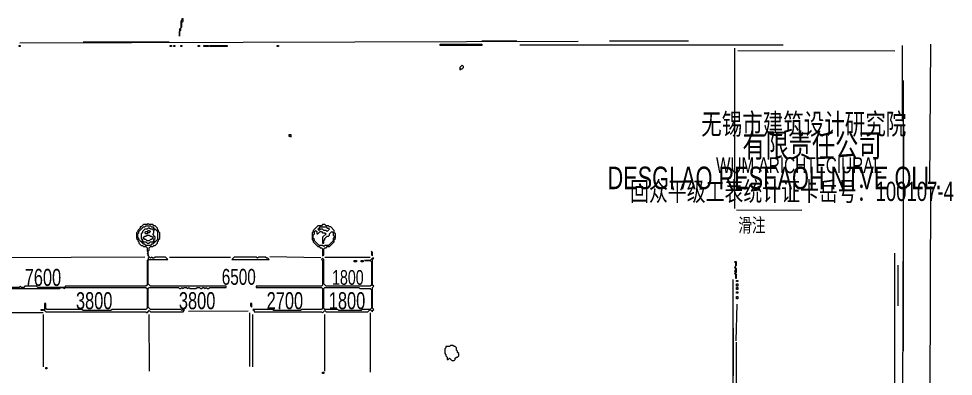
# Model space of a CAD drawing. Extents: x 10 to 1968, y 11 to 1392.
# Drawn here: x 1165 to 1968, y 1084 to 1392 of the extents above; entities that cross this region are included whole.
import ezdxf

# ---------------------------------------------------------------- set-up
doc = ezdxf.new("R2010")
doc.units = 0
for name, color, linetype, lineweight in [('OCR_TEXT', 6, 'Continuous', 0), ('TRACE_CURVE', 6, 'Continuous', 0), ('TRACE_STRAIGHT', 5, 'Continuous', 0), ('TRACE_TEXT_SYMBOL', 6, 'Continuous', 0)]:
    doc.layers.add(name, color=color, linetype=linetype, lineweight=lineweight)
doc.styles.add('wqy-unicode', font='wqy-unicode.lff')

msp = doc.modelspace()

# ---------------------------------------------------------------- linework, layer by layer
at = {"layer": 'TRACE_CURVE', "color": 6}
for points in [[(1276, 1216), (1275, 1215), (1272, 1215), (1270, 1213), (1269, 1213), (1269, 1212), (1267, 1210), (1267, 1209), (1266, 1208), (1266, 1203), (1267, 1202), (1267, 1201), (1268, 1200), (1268, 1199), (1270, 1197), (1271, 1197), (1272, 1196), (1274, 1196), (1275, 1195), (1275, 1192), (1276, 1191), (1275, 1190), (1276, 1189), (1276, 1188), (1277, 1187), (1276, 1186), (1276, 1185), (1275, 1184), (1275, 1163), (1274, 1162), (1205, 1162), (1204, 1161), (1181, 1161), (1180, 1162), (1170, 1162), (1169, 1161), (1167, 1161), (1166, 1162), (1165, 1161), (1101, 1161)], [(1311, 1161), (1312, 1160), (1317, 1160), (1318, 1161), (1320, 1161), (1321, 1160), (1322, 1160), (1323, 1161), (1324, 1161), (1325, 1160), (1326, 1161), (1327, 1160), (1328, 1160), (1329, 1161), (1343, 1161), (1343, 1162), (1278, 1162), (1276, 1164), (1276, 1184), (1277, 1185), (1293, 1185), (1291, 1187), (1282, 1187), (1281, 1186), (1280, 1186), (1279, 1187), (1278, 1186), (1276, 1188), (1276, 1192), (1277, 1193), (1277, 1195), (1278, 1196), (1280, 1196), (1281, 1197), (1282, 1197), (1284, 1199), (1284, 1200), (1285, 1201), (1285, 1202), (1286, 1203), (1286, 1208), (1285, 1209), (1285, 1210), (1284, 1211), (1284, 1212), (1282, 1214), (1281, 1214), (1280, 1215), (1277, 1215), (1276, 1216)], [(1100, 1160), (1200, 1160), (1201, 1161), (1203, 1161), (1204, 1160), (1205, 1161), (1274, 1161), (1275, 1160), (1275, 1143), (1274, 1142), (1245, 1142), (1244, 1141), (1220, 1141), (1219, 1142), (1189, 1142), (1188, 1143), (1188, 1147), (1187, 1147), (1187, 1141), (1188, 1140), (1274, 1140), (1275, 1139), (1277, 1141), (1278, 1140), (1306, 1140), (1307, 1141), (1307, 1142), (1306, 1142), (1305, 1141), (1304, 1142), (1278, 1142), (1276, 1144), (1276, 1160), (1277, 1161), (1302, 1161), (1303, 1160), (1304, 1160), (1305, 1161), (1306, 1160), (1307, 1161), (1309, 1161), (1310, 1160), (1311, 1161)]]:
    msp.add_lwpolyline(points, dxfattribs=at)
for points in [[(1273, 1213), (1274, 1214), (1278, 1214), (1279, 1213), (1280, 1213), (1281, 1212), (1280, 1211), (1278, 1211), (1277, 1212), (1276, 1212), (1275, 1211), (1273, 1211), (1271, 1209), (1271, 1208), (1270, 1207), (1270, 1203), (1271, 1202), (1271, 1201), (1270, 1200), (1268, 1202), (1268, 1203), (1267, 1204), (1267, 1207), (1268, 1208), (1268, 1209), (1272, 1213)], [(1274, 1205), (1275, 1206), (1277, 1206), (1278, 1205), (1279, 1205), (1280, 1204), (1280, 1203), (1279, 1202), (1278, 1202), (1277, 1201), (1275, 1201), (1274, 1202), (1273, 1202), (1272, 1203), (1272, 1204), (1273, 1205)], [(1273, 1208), (1274, 1209), (1275, 1209), (1276, 1208), (1275, 1207), (1274, 1207)], [(1275, 1209), (1276, 1210), (1277, 1210), (1278, 1209), (1277, 1208), (1276, 1208)], [(1280, 1211), (1281, 1212), (1282, 1211), (1281, 1210)], [(1281, 1210), (1282, 1211), (1284, 1209), (1284, 1202), (1282, 1200), (1281, 1201), (1281, 1202), (1282, 1203), (1282, 1204), (1281, 1205), (1281, 1206), (1280, 1207), (1281, 1208)], [(1270, 1200), (1271, 1201), (1272, 1200), (1271, 1199)], [(1271, 1199), (1272, 1200), (1274, 1200), (1275, 1199), (1277, 1199), (1278, 1200), (1280, 1200), (1281, 1199), (1280, 1198), (1279, 1198), (1278, 1197), (1274, 1197), (1273, 1198), (1272, 1198)], [(1280, 1200), (1281, 1201), (1282, 1200), (1281, 1199)]]:
    msp.add_lwpolyline(points, close=True, dxfattribs=at)
at = {"layer": 'TRACE_STRAIGHT', "color": 5}
for p, q in [((1165.62, 1371.27), (1645.63, 1372.65)), ((1220, 1372), (1294, 1372)), ((1563, 1373), (1593, 1373)), ((1595.62, 1369.63), (1821.88, 1369.57)), ((1672.6, 1372.83), (1740.63, 1372.87)), ((1780.14, 1366.63), (1780.15, 1228.87)), ((1924.55, 1303.87), (1924.61, 1368.87)), ((1948.06, 1250.13), (1948.83, 1370.14)), ((1783.12, 1364.55), (1918.12, 1364.29)), ((1925.45, 1106.38), (1925.53, 1338.88)), ((1923.08, 472.62), (1925.75, 1301.37)), ((1946.3, 341.37), (1949.01, 1247.63)), ((1781.87, 1227.56), (1838.12, 1227.37)), ((1917.79, 910.13), (1917.99, 1190.4)), ((1100.63, 1186.23), (1273.12, 1187.35)), ((1294.38, 1186.91), (1346.88, 1186.83)), ((1380.6, 1187.39), (1424.38, 1186.6)), ((1428, 1187), (1467, 1187)), ((1920.62, 1180.12), (1920.62, 1145.12)), ((1779.04, 768.88), (1779.05, 1167.62)), ((1781.69, 1115.13), (1782.29, 1146.42)), ((1100.63, 1139.34), (1185.63, 1139.37)), ((1186.05, 1092.62), (1186.12, 1137.63)), ((1276.7, 1137.63), (1276.74, 1088.87)), ((1310.63, 1140.37), (1361.89, 1140.85)), ((1363, 1139), (1363, 1093)), ((1365.89, 1092.62), (1365.89, 1137.63)), ((1427.65, 1137.63), (1427.66, 1088.87)), ((1467, 1139), (1467, 1088)), ((1779, 1126), (1779, 1085)), ((1781.68, 910.12), (1781.78, 1113.88))]:
    msp.add_line(p, q, dxfattribs=at)
at = {"layer": 'TRACE_TEXT_SYMBOL', "color": 6}
for points in [[(1305, 1392), (1305, 1391), (1304, 1390), (1304, 1384), (1303, 1383), (1303, 1377), (1303, 1381), (1304, 1382), (1304, 1384), (1305, 1385), (1305, 1389), (1306, 1390), (1306, 1392)], [(1165, 1369), (1166, 1369), (1166, 1368), (1165, 1368)], [(1295, 1369), (1296, 1369), (1296, 1368), (1295, 1368)], [(1298, 1369), (1299, 1369), (1299, 1368), (1298, 1368)], [(1304, 1369), (1305, 1369), (1305, 1368), (1304, 1368)], [(1319, 1369), (1320, 1369), (1320, 1368), (1319, 1368)], [(1324, 1369), (1328, 1369), (1328, 1368), (1324, 1368)], [(1329, 1369), (1344, 1369), (1344, 1368), (1329, 1368)], [(1387, 1369), (1388, 1369), (1388, 1368), (1387, 1368)], [(1527, 1370), (1563, 1370), (1563, 1369), (1527, 1369)], [(1546, 1352), (1544, 1350), (1544, 1348), (1545, 1349), (1546, 1349), (1547, 1350), (1547, 1351)], [(1397, 1292), (1397, 1291), (1398, 1291), (1399, 1290), (1399, 1292)], [(1426, 1215), (1425, 1214), (1422, 1214), (1418, 1210), (1418, 1209), (1417, 1208), (1417, 1202), (1418, 1201), (1418, 1200), (1422, 1196), (1423, 1196), (1424, 1195), (1425, 1195), (1426, 1194), (1426, 1188), (1427, 1189), (1427, 1194), (1428, 1195), (1429, 1195), (1430, 1196), (1432, 1196), (1436, 1200), (1436, 1202), (1437, 1203), (1437, 1207), (1436, 1208), (1436, 1210), (1433, 1213), (1432, 1213), (1431, 1214), (1429, 1214), (1428, 1215)], [(1419, 1209), (1420, 1210), (1421, 1209), (1421, 1207), (1422, 1207), (1424, 1209), (1425, 1209), (1426, 1208), (1428, 1208), (1429, 1207), (1426, 1204), (1426, 1199), (1427, 1199), (1427, 1201), (1428, 1202), (1428, 1203), (1430, 1205), (1431, 1205), (1432, 1206), (1432, 1207), (1434, 1209), (1435, 1208), (1435, 1206), (1436, 1205), (1436, 1204), (1435, 1203), (1435, 1201), (1431, 1197), (1428, 1197), (1427, 1196), (1426, 1197), (1423, 1197), (1419, 1201), (1419, 1202), (1418, 1203), (1418, 1206), (1419, 1207)], [(1422, 1211), (1423, 1212), (1424, 1211), (1423, 1210)], [(1423, 1212), (1424, 1213), (1429, 1213), (1430, 1212), (1431, 1212), (1432, 1211), (1430, 1209), (1429, 1210), (1427, 1210), (1426, 1211), (1424, 1211)], [(1468, 1192), (1468, 1189), (1469, 1188), (1469, 1191)], [(1350, 1187), (1348, 1185), (1380, 1185), (1379, 1186), (1378, 1186), (1377, 1187), (1371, 1187), (1370, 1186), (1369, 1187)], [(1426, 1186), (1425, 1185), (1426, 1184), (1426, 1163), (1425, 1162), (1369, 1162), (1369, 1161), (1425, 1161), (1426, 1160), (1426, 1143), (1425, 1142), (1408, 1142), (1407, 1141), (1384, 1141), (1383, 1142), (1366, 1142), (1367, 1141), (1367, 1140), (1425, 1140), (1426, 1139), (1428, 1141), (1429, 1140), (1465, 1140), (1467, 1142), (1469, 1140), (1469, 1141), (1470, 1142), (1469, 1143), (1469, 1161), (1470, 1162), (1469, 1163), (1469, 1185), (1470, 1186), (1469, 1186), (1467, 1184), (1462, 1184), (1467, 1184), (1468, 1183), (1468, 1163), (1467, 1162), (1429, 1162), (1427, 1164), (1427, 1185)], [(1453, 1184), (1455, 1184), (1455, 1183), (1453, 1183)], [(1459, 1184), (1461, 1184), (1461, 1183), (1459, 1183)], [(1780, 1183), (1781, 1182), (1781, 1179), (1780, 1178), (1781, 1177), (1781, 1176), (1780, 1175), (1781, 1174), (1780, 1173), (1781, 1172), (1781, 1169), (1782, 1169), (1782, 1172), (1781, 1173), (1782, 1174), (1782, 1177), (1781, 1178), (1781, 1179), (1782, 1180), (1782, 1183)], [(1782, 1167), (1783, 1167), (1783, 1166), (1782, 1166)], [(1427, 1160), (1428, 1161), (1457, 1161), (1458, 1160), (1467, 1160), (1468, 1159), (1468, 1143), (1467, 1142), (1460, 1142), (1459, 1141), (1440, 1141), (1439, 1142), (1428, 1142), (1427, 1143)], [(1782, 1164), (1783, 1164), (1783, 1162), (1782, 1162)], [(1782, 1161), (1783, 1161), (1783, 1159), (1782, 1159)], [(1782, 1157), (1783, 1157), (1783, 1156), (1782, 1156)], [(1782, 1153), (1783, 1153), (1783, 1151), (1782, 1151)], [(1184, 1142), (1186, 1142), (1186, 1141), (1184, 1141)], [(1364, 1147), (1364, 1145), (1365, 1144), (1365, 1147)], [(1536, 1111), (1535, 1110), (1532, 1110), (1532, 1109), (1531, 1108), (1531, 1104), (1532, 1103), (1532, 1102), (1533, 1101), (1533, 1099), (1534, 1099), (1535, 1100), (1537, 1098), (1539, 1098), (1540, 1099), (1540, 1100), (1541, 1101), (1542, 1101), (1543, 1102), (1543, 1104), (1542, 1105), (1542, 1106), (1541, 1107), (1541, 1109), (1540, 1110), (1539, 1110), (1538, 1111)], [(1188, 1092), (1189, 1092), (1189, 1091), (1188, 1091)], [(1426, 1088), (1427, 1088), (1427, 1087), (1426, 1087)]]:
    msp.add_lwpolyline(points, close=True, dxfattribs=at)

# ---------------------------------------------------------------- texts
at = {"layer": 'OCR_TEXT', "color": 6, "style": 'wqy-unicode', "width": 0.72}
for s, height, p in [('无锡市建筑设计研究院', 17.953, (1751.53, 1292.45)), ('有限责任公司', 20.295, (1786.91, 1272.89)), ('WUM ARICHTECIURAL', 13.6808, (1764.24, 1259.18)), ('DESGI AO RESEAOH NTVE OLL.', 19.3757, (1670.99, 1245.41)), ('回众平级工表统计证卡岳号：100107-4', 16.5354, (1690.35, 1235.26)), ('滑注', 11.968, (1783.33, 1208.5)), ('7600', 14.642, (1169.83, 1162.2)), ('6500', 13.666, (1339.27, 1163.18)), ('1800', 12.69, (1434.1, 1163.17)), ('3800', 14.642, (1213.91, 1142.2)), ('3800', 14.642, (1302.41, 1142.2)), ('2700', 14.642, (1377.87, 1142.2)), ('1800', 14.642, (1431.31, 1142.2))]:
    msp.add_text(s, height=height, dxfattribs=at).set_placement(p)

doc.saveas('drawing.dxf')
